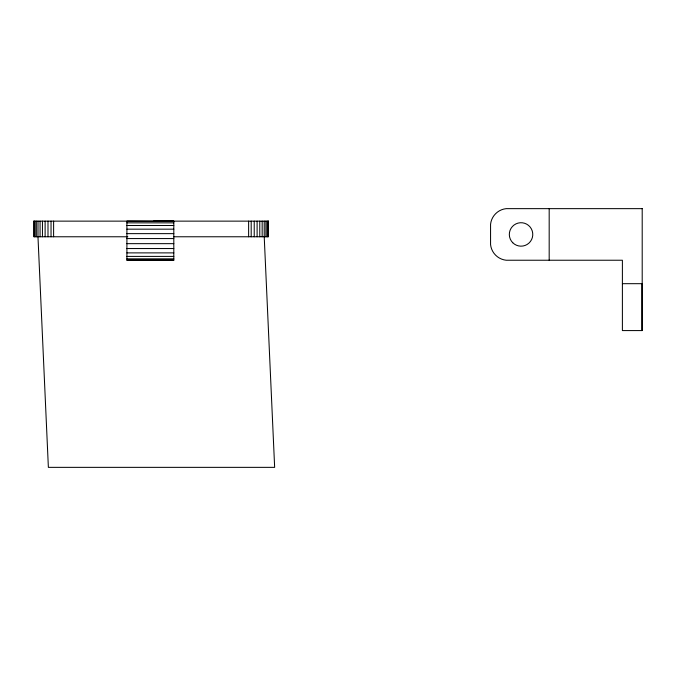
<?xml version="1.0" encoding="UTF-8"?>
<svg xmlns="http://www.w3.org/2000/svg" width="676" height="676" viewBox="0 0 676 676"><rect width="100%" height="100%" fill="white"/><g stroke="black" fill="none" stroke-linecap="round" stroke-linejoin="round"><path stroke-width="1.01" d="M33.8 221.136L268.533 221.136M126.911 221.432L173.808 221.432L126.911 221.136L126.911 260.252L173.808 260.252L173.808 221.136L153.317 221.305L173.808 221.314M126.911 222.852L173.808 222.852M126.911 225.497L173.808 225.497M126.911 229.172L173.808 229.172M126.911 233.634L173.808 233.634M127.832 236.769L33.868 236.769L33.868 221.136M173.808 236.769L268.364 236.769L268.364 221.136M126.911 238.569L173.808 238.569M126.911 243.656L173.808 243.656M126.911 248.54L173.808 248.54M126.911 252.883L173.808 252.883M126.911 256.398L173.808 256.398M126.911 258.84L173.808 258.84M126.911 260.04L173.808 260.04M622.393 283.683L641.93 283.683L641.93 330.581M549.182 208.647L549.182 260.235M268.034 221.136L268.034 236.769M267.189 221.136L267.189 236.769M265.913 221.136L265.913 236.769M264.223 221.136L264.223 236.769L274.65 467.353L48.368 467.353L37.974 236.769L38.008 221.136M262.161 221.136L262.161 236.769M259.778 221.136L259.778 236.769M257.108 221.136L257.108 236.769M254.227 221.136L254.227 236.769M251.193 221.136L251.193 236.769M248.624 221.136L248.624 236.769M53.607 221.136L53.607 236.769M51.038 221.136L51.038 236.769M47.996 221.136L47.996 236.769M45.115 221.136L45.115 236.769M42.453 221.136L42.453 236.769M40.07 221.136L40.07 236.769M36.318 221.136L36.318 236.769M35.034 221.136L35.034 236.769M34.189 221.136L34.189 236.769M642.2 208.647L506.197 208.647A17.584 17.584 0 0 0 490.565 224.28L490.565 244.602A17.584 17.584 0 0 0 506.197 260.235L622.393 260.235L622.393 330.581L642.2 330.581L642.2 208.647M512.754 242.735A11.729 11.729 0 0 0 532.375 237.479A11.729 11.729 0 0 0 518.01 223.114A11.729 11.729 0 0 0 512.754 242.735"/></g></svg>
